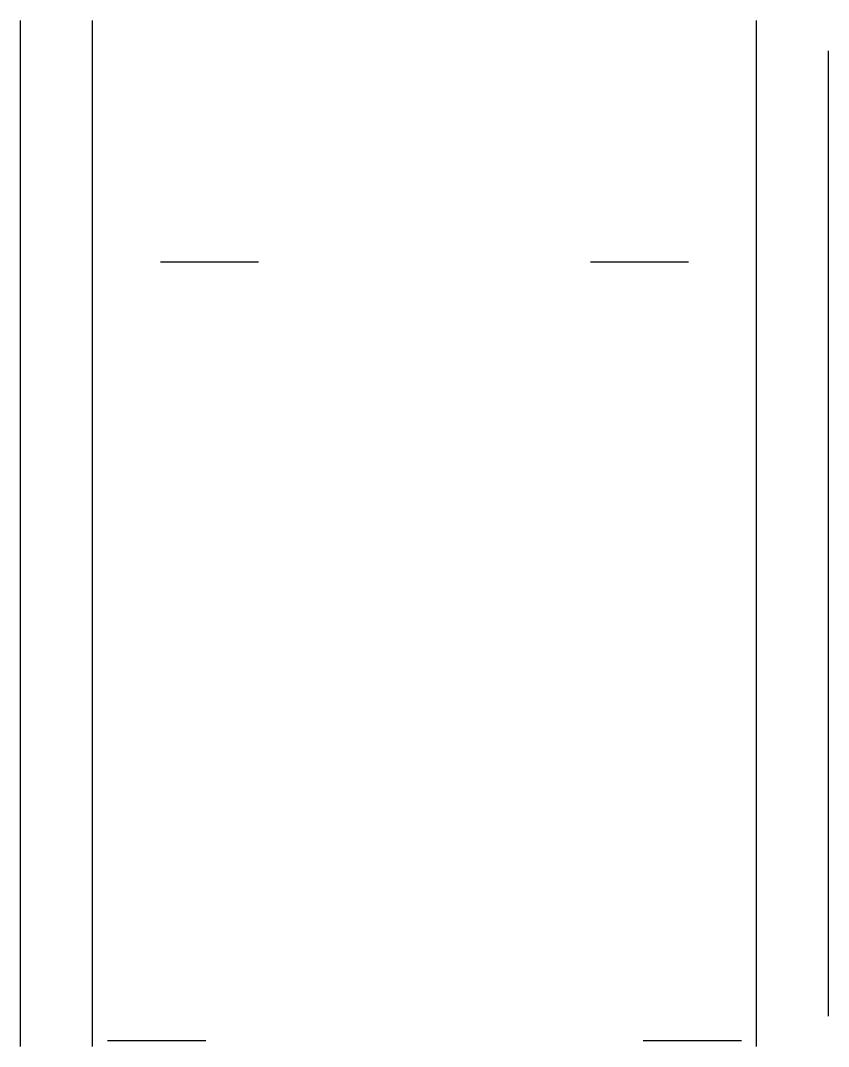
# Model space of a CAD drawing. Extents: x 96 to 203, y 8 to 144.
import ezdxf

# ---------------------------------------------------------------- set-up
doc = ezdxf.new("R2010")
doc.units = 0
doc.layers.add('RILLEN', color=5, linetype='Continuous')

msp = doc.modelspace()

# ---------------------------------------------------------------- linework, layer by layer
at = {"layer": 'RILLEN', "color": 5}
for points in [[(96, 8), (96, 144)], [(105.55, 8), (105.55, 144)], [(193.55, 8), (193.55, 144)], [(203.1, 12), (203.1, 140)], [(114.55, 112), (127.55, 112)], [(171.55, 112), (184.55, 112)], [(107.55, 8.8), (120.55, 8.8)], [(178.55, 8.8), (191.55, 8.8)]]:
    msp.add_lwpolyline(points, dxfattribs=at)

doc.saveas('drawing.dxf')
